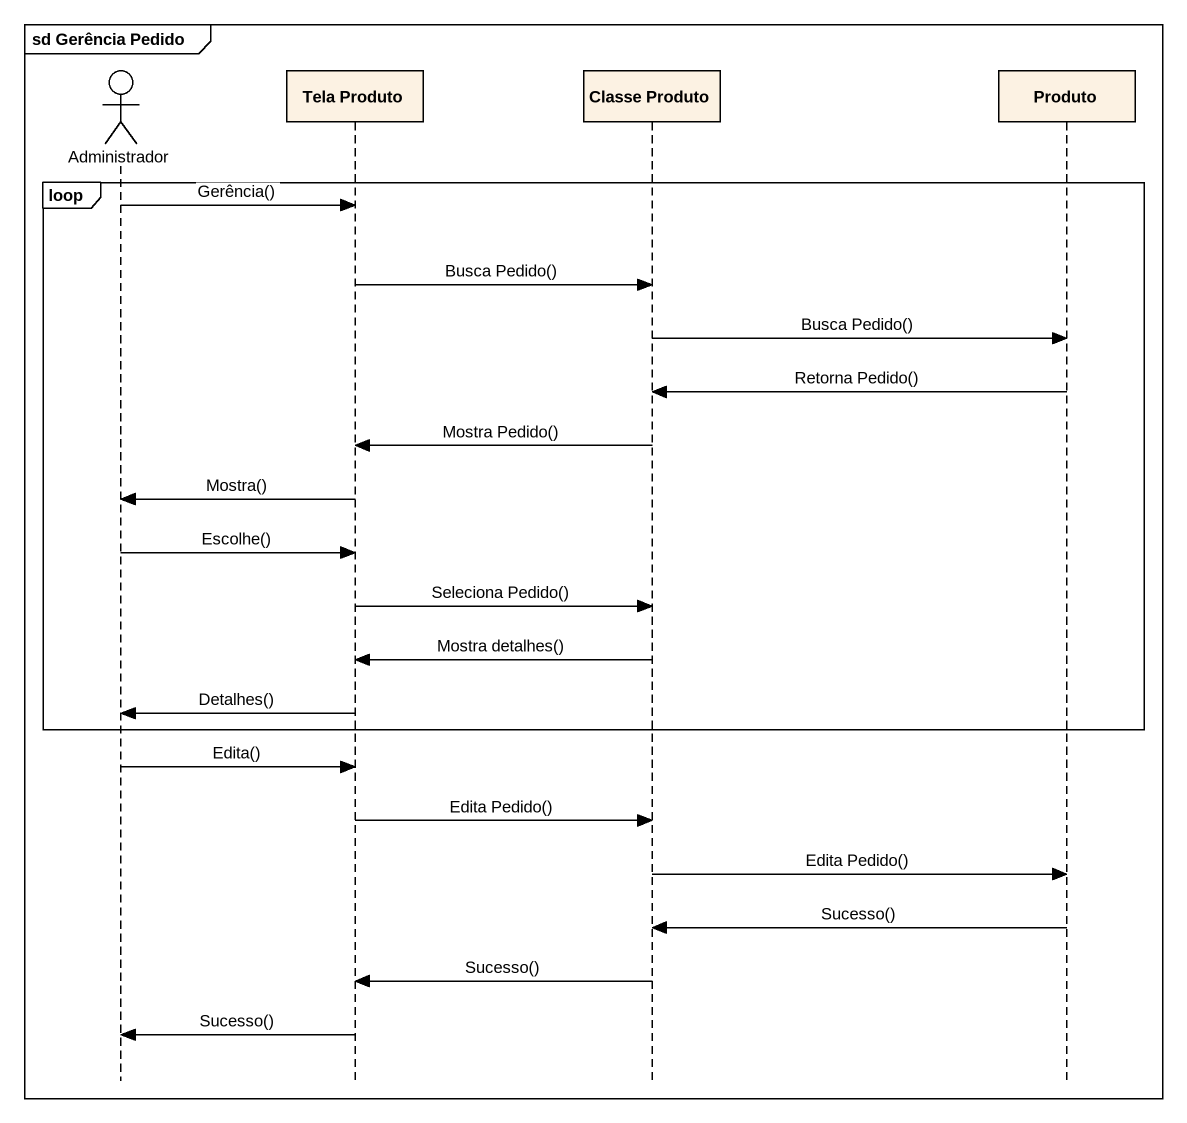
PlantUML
@startuml
mainframe sd Gerência Pedido
hide footbox
actor Administrador
participant "Tela Produto" as Tela_Produto
participant "Classe Produto" as Classe_Produto
participant Produto

loop
  Administrador -> Tela_Produto : Gerência()
  Tela_Produto -> Classe_Produto : Busca Pedido()
  Classe_Produto -> Produto : Busca Pedido()
  Produto -> Classe_Produto : Retorna Pedido()
  Classe_Produto -> Tela_Produto : Mostra Pedido()
  Tela_Produto -> Administrador : Mostra()
  Administrador -> Tela_Produto : Escolhe()
  Tela_Produto -> Classe_Produto : Seleciona Pedido()
  Classe_Produto -> Tela_Produto : Mostra detalhes()
  Tela_Produto -> Administrador : Detalhes()
end
Administrador -> Tela_Produto : Edita()
Tela_Produto -> Classe_Produto : Edita Pedido()
Classe_Produto -> Produto : Edita Pedido()
Produto -> Classe_Produto : Sucesso()
Classe_Produto -> Tela_Produto : Sucesso()
Tela_Produto -> Administrador : Sucesso()
@enduml
